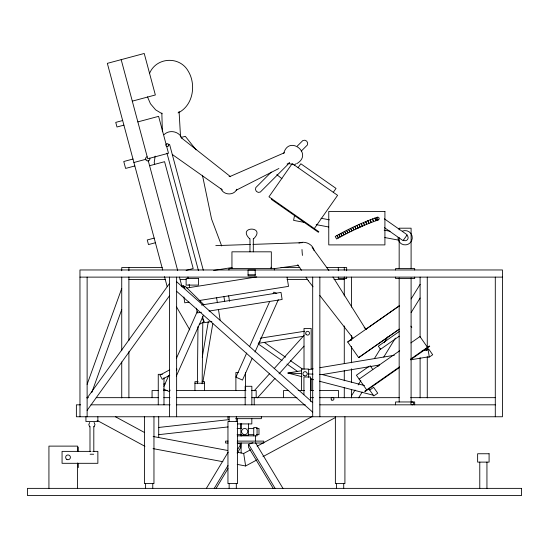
<?xml version="1.0" encoding="UTF-8"?>
<svg xmlns="http://www.w3.org/2000/svg" width="549" height="549" viewBox="0 0 549 549"><rect width="100%" height="100%" fill="white"/><g stroke="black" fill="none" stroke-linecap="round" stroke-linejoin="round"><path stroke-width="0.82" d="M197.379 383.717L197.983 326.483M202.149 383.772L202.801 322.263M155.168 156.108L154.2 162.607L154.708 164.233M202.245 357.282L208.27 321.769M202.931 381.761L212.834 323.409M294.477 215.682L293.598 220.369L305.306 222.578M283.709 153.446C288.774 134.32 313.959 153.912 296.625 163.732M87.126 384.327L121.734 288.465M91.779 392.528L121.734 309.554M149.465 73.614C156.046 57.069 179.708 55.648 188.314 71.308C196.46 84.875 193.028 105.683 178.068 112.916M163.89 386.393L168.763 375.475M176.421 358.319L197.297 311.523M170.087 390.092L169.387 391.65L163.575 389.056M176.346 376.051L203.494 315.215M246.721 352.98L235.933 377.156L242.473 380.08L252.217 358.236M249.507 346.742L269.689 301.504M273.169 293.708L273.862 292.143L276.771 293.441M255.004 351.998L278.316 299.74M206.376 488.37L228.151 452.15M214.254 488.37L227.952 465.593M237.223 450.159L240.757 444.285L237.141 443.016M216.114 488.37L227.993 468.599M237.237 453.227L240.757 447.366L240.757 444.285M351.435 395.863L355.025 390.03M358.168 384.931L360.858 380.56M374.329 358.696L380.608 348.491M384.197 342.665L387.793 336.832M411.126 298.944L420.102 284.368M358.614 397.853L362.21 392.027M377.918 366.519L378.817 365.064M383.751 357.049L395.417 338.102M411.126 312.601L420.102 298.025M236.852 189.22C233.901 195.828 223.505 195.334 220.918 188.643M89.707 422.442L88.794 424.638L89.707 426.834M94.092 426.834L94.998 424.638L94.092 422.442M271.892 198.862L271.481 199.445L318.406 232.302L318.818 231.719L268.955 196.803L292.233 163.568L337.594 195.327L314.323 228.569M298.1 167.671L300.838 163.76L336.029 188.403L333.291 192.315M87.126 398.08L169.476 283.538M87.126 410.35L169.476 295.801M294.216 165.626L295.582 163.89M254.166 390.819L269.641 373.629M274.226 368.53L304.016 335.425M257.447 397.881L275.049 378.316M279.029 373.896L304.016 346.131M183.936 287.251L185.054 286.118L203.816 304.626M271.281 172.098L255.813 187.573L255.491 189.611L256.424 191.45L258.263 192.39L260.308 192.068L289.604 162.765M297.325 146.055L302.842 140.537L304.88 140.215L306.726 141.155L307.66 142.994L307.337 145.032L301.271 151.099M352.582 338.52L347.682 341.958L358.669 357.646L399.281 329.208M365.888 329.208L399.494 305.676M347.716 342L399.528 305.718M358.634 357.598L399.247 329.16M399.178 331.575L378.323 346.179L380.512 349.308L399.281 336.166M368.722 366.595L356.404 375.221L366.67 389.886M359.142 379.133L399.679 350.742M410.865 342.912L419.951 336.551L427.479 347.304M399.521 366.883L364.714 391.252L364.989 391.643L399.089 367.768M410.645 359.094L429.435 345.939L429.709 346.33L410.92 359.485M369.724 390.078L373.636 387.34L377.739 393.208L373.828 395.946L368.461 388.28M425.969 350.694L428.577 348.869L432.687 354.736L428.776 357.474M164.014 134.67C169.318 129.331 179.056 131.273 181.918 138.231M253.652 238.774C266.684 225.9 236.592 225.9 249.63 238.774M181.245 286.66L183.414 285.405L184.69 287.621M199.232 324.507L204.297 321.584L202.169 317.892M287.072 164.076L289.296 162.875M169.723 369.82L159.985 375.097L162.257 379.29L169.751 375.235M237.141 452.246L243.687 453.474L250.419 449.844M257.145 446.207L311.736 416.76M237.223 464.399L245.636 465.977L256.946 459.877M262.978 456.624L335.364 417.576M236.166 190.228L278.892 168.495M229.715 176.634L284.471 152.725M273.217 488.37L248.567 447.366L248.567 444.285L252.911 442.769M132.295 101.146L155.353 94.97L144.229 53.473L107.343 63.355L162.724 270.039M122.66 120.533L115.743 122.386L116.978 126.997L123.896 125.145M137.854 121.899L158.606 116.34L166.292 145.032M181.06 137.47L185.336 136.324L196.062 149.836M168.063 144.895L169.6 144.483L203.288 270.218M132.982 159.038L123.758 161.509L125.611 168.426L134.834 165.956M133.908 162.497L146.109 159.224M149.596 165.709L164.576 161.694L193.2 268.509L186.104 270.41M154.166 238.115L147.249 239.968L148.484 244.579L155.401 242.727M298.931 243.042C304.997 240.586 312.868 244.147 314.193 250.701M215.798 245.629L250.419 244.456M301.991 376.696L287.889 373.032L301.401 370.774M308.154 369.649L313.225 368.804M319.978 367.679L394.306 355.278M422.174 350.626L428.083 349.638L429.263 356.706L410.721 359.794M319.724 374.445L322.236 374.562L379.544 364.996M213.657 270.444L232.186 267.514M186.756 287.999L256.754 276.909M189 302.142L184.78 302.815L183.86 296.988M199.115 300.543L288.513 286.379L287.065 277.231M201.421 305.011L281.006 292.404L282.131 299.479L209.018 311.057M201.456 312.251L197.256 312.916L196.508 308.202M211.9 321.474L203.652 322.785L202.602 316.142M260.281 338.184L304.716 331.253M258.504 343.297L302.931 336.359M274.575 268.598L298.333 265.373M158.716 427.458L228.885 419.635M158.716 434.664L228.041 426.937M302.362 242.685L252.959 244.387M162.23 267.576L121.734 267.576L121.734 270.76M281.026 267.576L299.829 267.576M326.326 267.576L346.659 267.576L346.659 270.76M248.059 274.781L255.216 274.781M79.962 277.121L502.452 277.121M128.898 279.51L165.647 279.51M180.175 279.51L186.159 279.51M287.01 279.51L307.522 279.51M334.018 279.51L344.278 279.51M238.273 372.483L235.892 372.483L235.892 390.504M162.346 374.329L158.256 374.329L158.256 404.826M198.127 381.658L194.943 381.658L194.943 390.504M202.107 381.658L204.496 381.658L204.496 390.504M194.943 383.243L204.496 383.243M163.602 384.06L165.194 384.06M158.537 390.504L152.066 390.504L152.066 397.661M163.602 390.504L167.424 390.504M176.435 390.504L245.938 390.504M251.401 390.504L256.177 390.504L256.177 397.661M288.726 390.504L283.579 390.504L283.579 397.661M298.162 390.504L304.661 390.504M310.171 390.504L313.603 390.504M319.607 390.504L338.479 390.504L338.479 397.661M86.804 397.661L88.513 397.661M96.212 397.661L158.647 397.661M163.78 397.661L169.984 397.661M176.606 397.661L245.938 397.661M251.867 397.661L296.954 397.661M310.171 397.661L313.603 397.661M319.607 397.661L399.535 397.661M410.645 397.661L495.28 397.661M80.669 404.826L76.38 404.826L76.38 416.76L502.452 416.76L502.452 269.964L79.962 269.964L79.962 416.76M90.956 404.826L170.066 404.826M176.606 404.826L305.278 404.826M319.854 404.826L495.603 404.826M235.665 418.667L261.372 418.667L261.372 416.76M237.504 421.536L227.952 421.536L227.952 483.594L237.504 483.594L237.504 418.667M237.504 423.924L251.826 423.924L251.826 418.667M237.079 428.453L241.292 428.453M248.031 428.453L253.933 428.453M256.458 428.453L258.984 428.453L258.984 434.664L256.458 434.664M237.079 434.664L241.292 434.664M248.031 434.664L253.933 434.664M237.23 435.858L257.076 435.858L257.076 427.499L253.734 427.499L253.734 435.858M228.116 441.108L225.57 441.108L225.57 443.016L228.116 443.016M237.23 441.108L263.76 441.108L263.76 443.016L237.449 443.016M91.045 451.374L62.058 451.374L62.058 463.308L97.866 463.308L97.866 451.374L92.754 451.374M90.132 454.236L93.659 454.236M287.889 373.032L301.291 373.629M307.996 373.924L313.019 374.15M153.144 436.496L227.711 450.475M153.054 448.622L222.915 461.716M321.021 218.248L329.441 219.833M384.156 230.148L390.051 231.253M316.183 224.623L328.734 226.991M384.794 237.552L399.013 240.229M289.316 163.732L292.967 164.453M229.077 176.435L230.429 176.703M322.236 374.562L364.515 385.549M310.288 378.851L313.603 379.716M319.408 381.226L373.334 395.239M115.441 416.76L144.497 432.495M97.111 420.404L144.922 446.303M162.161 113.78L155.642 109.862L150.46 103.754L147.475 96.83M364.159 327.533L366.485 329.112M384.375 218.831L407.186 234.807L403.076 240.675L384.417 227.602M264.419 342.425L285.501 357.186M290.421 360.631L302.369 368.997M258.167 343.873L282.062 360.604M286.983 364.049L297.517 371.426M172.317 154.502L222.414 189.906M276.82 174.657L281.932 178.665M181.499 137.95L230.306 176.51M176.634 281.733L312.69 402.568M176.634 291.313L312.69 412.148M308.298 280.717L313.033 286.804M319.854 295.554L352.98 338.102M312.113 247.469L328.892 270.485M410.92 326.147L411.798 327.403M370.088 365.634L372.826 369.546M297.736 264.673L301.415 270.259M305.999 277.224L308.305 280.724M332.975 276.991L365.709 329.187M255.511 442.727L282.948 488.37M248.567 444.285L275.07 488.37M176.613 307.049L189.83 329.935M221.672 245.945L211.564 219.003L202.451 175.255M166.731 146.672L168.488 153.233L147.743 158.791L121.178 59.649M166.978 153.164L198.457 270.63M148.182 160.445L177.663 270.465M179.434 277.087L182.096 287.01M164.494 276.655L167.157 286.585M270.973 267.185L271.227 268.804M228.631 295.863L229.503 301.367M223.917 296.611L224.665 301.326M216.608 297.771L217.397 302.746M218.447 309.382L220.156 320.17M200.104 300.385L200.364 302.046M187.943 277.012L188.197 278.631M189.096 284.307L189.611 287.546M243.687 453.474L245.636 465.977M179.077 111.42L180.546 136.934M161.838 113.025L162.387 131.76M495.294 277.121L495.294 416.76M486.942 462.114L486.942 488.37M479.778 462.114L479.778 488.37M427.266 277.121L427.266 349.939M427.266 356.795L427.266 397.915M420.102 277.121L420.102 337.093M420.102 357.653L420.102 397.915M414.68 269.964L414.68 268.53L395.582 268.53L395.582 269.964M414.68 277.121L414.68 278.556L395.582 278.556L395.582 277.121M414.68 404.826L414.68 401.964L395.582 401.964L395.582 404.826M411.098 268.42L411.098 228.192L399.164 228.192L399.164 229.901M411.098 277.842L411.098 401.964M399.164 237.607L399.164 268.42M399.164 277.842L399.164 401.964M351.435 277.121L351.435 307.104M351.435 335.377L351.435 340.517M351.435 346.515L351.435 362.793M351.435 368.784L351.435 382.495M351.435 389.344L351.435 397.915M346.659 277.121L346.659 278.556L338.308 278.556L338.308 277.121M344.916 416.76L344.916 483.594L335.37 483.594L335.37 416.76M344.278 267.576L344.278 270.135M344.278 276.95L344.278 295.973M344.278 325.955L344.278 363.644M344.278 370.5L344.278 380.78M344.278 387.635L344.278 397.915M343.722 483.594L343.722 488.37M338.308 267.576L338.308 270.76M336.558 483.594L336.558 488.37M319.854 277.121L319.854 416.76M312.69 277.121L312.69 416.76M311.173 369.182L311.173 328.446L304.016 328.446L304.016 369.182M311.173 378.515L311.173 390.401M310.61 401.449L310.61 376.985L303.933 376.985L303.933 394.704M308.641 377.287L308.641 369.024L301.483 369.024L301.483 390.504M274.315 269.964L274.315 268.53L228.96 268.53L228.96 269.964M271.33 268.53L271.33 251.819L231.946 251.819L231.946 268.53M255.402 435.858L255.402 441.108M254.208 397.661L254.208 404.826M253.309 238.726L253.309 251.819M251.854 404.826L251.854 386.29L245.17 386.29L245.17 404.826M249.967 238.726L249.967 251.819M248.484 423.924L248.484 435.378L240.846 435.378L240.846 423.924M245.437 372.483L245.437 390.504M241.121 423.499L241.121 428.556M241.121 434.451L241.121 436.139M241.121 442.878L241.121 452.987M236.31 416.76L236.31 421.536M236.31 483.594L236.31 488.37M229.146 416.76L229.146 421.536M229.146 483.594L229.146 488.37M227.952 416.76L227.952 418.667M176.634 277.121L176.634 416.76M169.476 277.121L169.476 416.76M163.986 377.719L163.986 404.826M158.716 416.76L158.716 437.539M153.96 416.76L153.96 483.594L144.408 483.594L144.408 416.76M152.766 483.594L152.766 488.37M145.602 483.594L145.602 488.37M128.898 267.576L128.898 270.76M128.898 276.95L128.898 340.517M128.898 351.655L128.898 397.915M121.734 277.121L121.734 350.797M121.734 361.935L121.734 397.915M97.866 416.76L97.866 421.536L85.932 421.536L85.932 416.76M93.81 426.326L93.81 451.697M89.988 426.326L89.988 451.697M87.126 277.121L87.126 416.76M78.294 447.071L78.294 451.353M78.294 463.329L78.294 467.604M77.574 451.189L77.574 446.117L48.93 446.117L48.93 488.37M77.574 463.02L77.574 488.37M302.437 255.422A10.98 1.043 85 0 1 301.991 249.527M402.39 231.122A7.158 7.158 0 0 1 412.045 235.885A7.158 7.158 0 0 1 406.061 244.84A7.158 7.158 0 0 1 397.97 237.738M406.843 235.295A2.985 2.985 0 0 1 407.571 239.453A2.985 2.985 0 0 1 403.419 240.181M260.034 341.101A1.908 1.908 0 0 1 258.943 342.665M176.545 368.688A1.434 1.434 0 0 1 176.648 370.115M181.348 286.599A2.388 2.388 0 0 1 184.924 288.664M149.76 158.057A2.148 2.148 0 0 1 148.477 160.809A2.148 2.148 0 0 1 145.718 159.526A2.148 2.148 0 0 1 147.002 156.774M337.024 235.473L335.213 236.489L336.626 238.987L340.256 236.948L338.87 234.444L337.031 235.466L338.424 237.971L337.024 235.473M340.744 233.421L338.877 234.444L340.25 236.955L342.116 235.94L340.744 233.421L342.651 232.405L344.003 234.931L345.925 233.922L344.594 231.383L342.665 232.399L343.99 234.938L342.102 235.946L340.757 233.421M346.563 230.374L344.6 231.383L345.911 233.929L353.899 229.956L352.664 227.375L348.574 229.365L349.843 231.932L348.567 229.365L346.577 230.367L347.86 232.927L346.563 230.374M354.757 226.394L352.671 227.368L353.892 229.962L366.759 224.28L365.661 221.638L363.438 222.558L364.529 225.207L363.424 222.565L359.039 224.452L360.185 227.073L359.032 224.459L354.764 226.387L355.958 228.995L354.757 226.394M367.933 220.719L365.675 221.631L366.746 224.287L369.003 223.381L367.933 220.719L372.551 218.941L374.898 218.07L375.887 220.76L378.24 219.923L377.273 217.226L374.912 218.07L375.873 220.767L368.99 223.381L367.94 220.719M384.918 211.413L328.762 211.413L328.762 244.902L384.918 244.902L384.918 211.413M255.216 270.012L248.059 270.012L248.059 275.838L255.216 275.838L255.216 270.012M198.512 278.556L186.118 278.556L186.118 285.089L198.512 285.089L198.512 278.556M489.09 453.755L477.63 453.755L477.63 462.114L489.09 462.114L489.09 453.755M521.55 488.37L27.45 488.37L27.45 495.527L521.55 495.527L521.55 488.37M351.861 230.937L350.598 228.37L351.847 230.944M358.072 228.02L356.877 225.419L358.058 228.027M362.361 226.126L361.215 223.505L362.347 226.133M371.268 222.489L370.225 219.82L371.254 222.496M373.567 221.618L372.551 218.941L373.553 221.624M66.834 459.403A2.388 2.388 0 0 0 70.416 457.338A2.388 2.388 0 0 0 66.834 455.272A2.388 2.388 0 0 0 66.834 459.403M305.944 334.169A1.908 1.908 0 0 0 309.252 334.169A1.908 1.908 0 0 0 307.598 331.308A1.908 1.908 0 0 0 305.944 334.169M243.111 434.245A3.102 3.102 0 0 0 247.764 431.562A3.102 3.102 0 0 0 243.111 428.872A3.102 3.102 0 0 0 243.111 434.245M411.572 404.634A1.434 1.434 0 0 0 413.72 403.391A1.434 1.434 0 0 0 411.572 402.156A1.434 1.434 0 0 0 411.572 404.634M376.937 219.744A1.434 1.434 0 0 0 379.181 218.694A1.434 1.434 0 0 0 377.149 217.274A1.434 1.434 0 0 0 376.937 219.744M303.988 375.653A2.148 2.148 0 0 0 307.207 373.794A2.148 2.148 0 0 0 303.988 371.934A2.148 2.148 0 0 0 303.988 375.653M331.795 400.097A1.434 1.434 0 0 0 333.943 398.855A1.434 1.434 0 0 0 331.795 397.62A1.434 1.434 0 0 0 331.795 400.097M166.374 146.199A1.434 1.434 0 0 0 168.701 145.348A1.434 1.434 0 0 0 166.8 143.756A1.434 1.434 0 0 0 166.374 146.199"/></g></svg>
